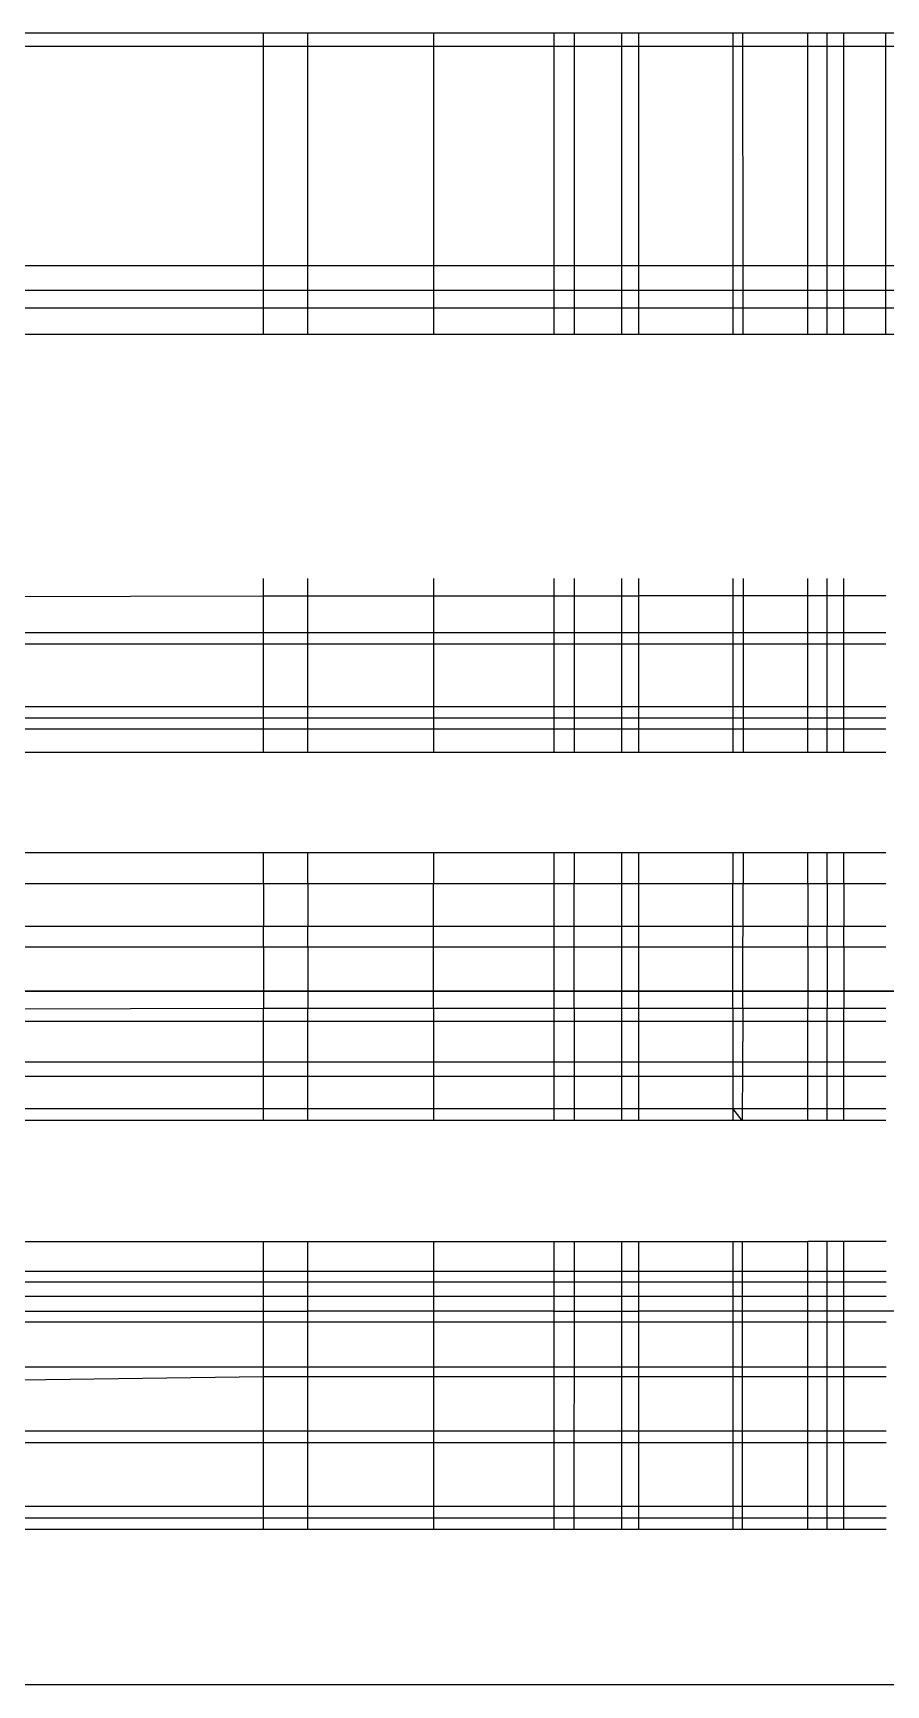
# Model space of a CAD drawing. Header units: inches. Extents: x 17 to 4615, y 5 to 3256.
# Drawn here: x 740.097 to 742.448, y 1396.612 to 1401.169 of the extents above; entities that cross this region are included whole.
import ezdxf

# ---------------------------------------------------------------- set-up
doc = ezdxf.new("R2010")
doc.units = ezdxf.units.IN
doc.header["$MEASUREMENT"] = 0

msp = doc.modelspace()

# ---------------------------------------------------------------- linework, layer by layer
for p, q in [((740.7324, 1401.1686), (734.8059, 1401.1686)), ((740.7324, 1401.1326), (740.7324, 1401.1686)), ((740.8542, 1401.1686), (740.7324, 1401.1686)), ((740.8542, 1401.1326), (740.8542, 1401.1686)), ((741.201, 1401.1686), (740.8542, 1401.1686)), ((741.201, 1401.1686), (741.201, 1401.1326)), ((741.5324, 1401.1686), (741.201, 1401.1686)), ((741.5324, 1401.1686), (741.5324, 1401.1326)), ((741.5888, 1401.1686), (741.5324, 1401.1686)), ((741.5888, 1401.1686), (741.5888, 1401.1326)), ((741.7201, 1401.1686), (741.5888, 1401.1686)), ((741.7201, 1401.1326), (741.7201, 1401.1686)), ((741.7667, 1401.1686), (741.7201, 1401.1686)), ((741.7667, 1401.1326), (741.7667, 1401.1686)), ((742.0262, 1401.1686), (741.7667, 1401.1686)), ((742.0262, 1401.1686), (742.0262, 1401.1326)), ((742.0527, 1401.1686), (742.0262, 1401.1686)), ((742.0527, 1401.1686), (742.0527, 1401.1326)), ((742.2324, 1401.1686), (742.0527, 1401.1686)), ((742.2324, 1401.1326), (742.2324, 1401.1686)), ((742.2864, 1401.1686), (742.2324, 1401.1686)), ((742.2864, 1401.1326), (742.2864, 1401.1686)), ((742.3324, 1401.1686), (742.2864, 1401.1686)), ((742.3324, 1401.1326), (742.3324, 1401.1686)), ((742.4479, 1401.1686), (742.3324, 1401.1686)), ((742.4479, 1401.1326), (742.4479, 1401.1686)), ((742.8017, 1401.1686), (742.4479, 1401.1686)), ((734.7832, 1401.1326), (740.7324, 1401.1326)), ((740.7324, 1400.5271), (740.7324, 1401.1326)), ((740.7324, 1401.1326), (740.8542, 1401.1326)), ((740.8542, 1400.5271), (740.8542, 1401.1326)), ((740.8542, 1401.1326), (741.201, 1401.1326)), ((741.201, 1401.1326), (741.201, 1400.5271)), ((741.201, 1401.1326), (741.5324, 1401.1326)), ((741.5324, 1401.1326), (741.5324, 1400.5271)), ((741.5324, 1401.1326), (741.5888, 1401.1326)), ((741.5888, 1401.1326), (741.5887, 1400.5271)), ((741.5888, 1401.1326), (741.7201, 1401.1326)), ((741.7201, 1400.5271), (741.7201, 1401.1326)), ((741.7201, 1401.1326), (741.7667, 1401.1326)), ((741.7667, 1400.5271), (741.7667, 1401.1326)), ((741.7667, 1401.1326), (742.0262, 1401.1326)), ((742.0262, 1401.1326), (742.0262, 1400.5271)), ((742.0262, 1401.1326), (742.0527, 1401.1326)), ((742.0527, 1401.1326), (742.0533, 1400.5271)), ((742.0527, 1401.1326), (742.2324, 1401.1326)), ((742.2324, 1400.5271), (742.2324, 1401.1326)), ((742.2324, 1401.1326), (742.2864, 1401.1326)), ((742.2864, 1400.5271), (742.2864, 1401.1326)), ((742.2864, 1401.1326), (742.3324, 1401.1326)), ((742.3324, 1400.5271), (742.3324, 1401.1326)), ((742.3324, 1401.1326), (742.4479, 1401.1326)), ((742.448, 1400.5271), (742.4479, 1401.1326)), ((742.4479, 1401.1326), (742.8017, 1401.1326)), ((734.8848, 1400.5271), (740.7324, 1400.5271)), ((740.7324, 1400.4587), (740.7324, 1400.5271)), ((740.7324, 1400.5271), (740.8542, 1400.5271)), ((740.8542, 1400.4587), (740.8542, 1400.5271)), ((740.8542, 1400.5271), (741.201, 1400.5271)), ((741.201, 1400.5271), (741.201, 1400.4587)), ((741.201, 1400.5271), (741.5324, 1400.5271)), ((741.5324, 1400.5271), (741.5324, 1400.4587)), ((741.5324, 1400.5271), (741.5887, 1400.5271)), ((741.5887, 1400.5271), (741.5887, 1400.4587)), ((741.5887, 1400.5271), (741.7201, 1400.5271)), ((741.7201, 1400.4587), (741.7201, 1400.5271)), ((741.7201, 1400.5271), (741.7667, 1400.5271)), ((741.7667, 1400.4587), (741.7667, 1400.5271)), ((741.7667, 1400.5271), (742.0262, 1400.5271)), ((742.0262, 1400.5271), (742.0262, 1400.4587)), ((742.0262, 1400.5271), (742.0533, 1400.5271)), ((742.0533, 1400.5271), (742.0534, 1400.4587)), ((742.0533, 1400.5271), (742.2324, 1400.5271)), ((742.2324, 1400.4587), (742.2324, 1400.5271)), ((742.2324, 1400.5271), (742.2864, 1400.5271)), ((742.2864, 1400.4587), (742.2864, 1400.5271)), ((742.2864, 1400.5271), (742.3324, 1400.5271)), ((742.3324, 1400.4587), (742.3324, 1400.5271)), ((742.3324, 1400.5271), (742.448, 1400.5271)), ((742.448, 1400.4587), (742.448, 1400.5271)), ((742.448, 1400.5271), (742.8016, 1400.5271)), ((740.7324, 1400.4587), (734.9529, 1400.4587)), ((740.7324, 1400.4101), (740.7324, 1400.4587)), ((740.8542, 1400.4587), (740.7324, 1400.4587)), ((740.8542, 1400.4101), (740.8542, 1400.4587)), ((741.201, 1400.4587), (740.8542, 1400.4587)), ((741.201, 1400.4587), (741.201, 1400.4101)), ((741.5324, 1400.4587), (741.201, 1400.4587)), ((741.5324, 1400.4587), (741.5324, 1400.4101)), ((741.5887, 1400.4587), (741.5324, 1400.4587)), ((741.5887, 1400.4587), (741.5887, 1400.4101)), ((741.7201, 1400.4587), (741.5887, 1400.4587)), ((741.7201, 1400.4101), (741.7201, 1400.4587)), ((741.7667, 1400.4587), (741.7201, 1400.4587)), ((741.7667, 1400.4101), (741.7667, 1400.4587)), ((742.0262, 1400.4587), (741.7667, 1400.4587)), ((742.0262, 1400.4587), (742.0262, 1400.4101)), ((742.0534, 1400.4587), (742.0262, 1400.4587)), ((742.0534, 1400.4587), (742.0534, 1400.4101)), ((742.2324, 1400.4587), (742.0534, 1400.4587)), ((742.2324, 1400.4101), (742.2324, 1400.4587)), ((742.2864, 1400.4587), (742.2324, 1400.4587)), ((742.2864, 1400.4101), (742.2864, 1400.4587)), ((742.3324, 1400.4587), (742.2864, 1400.4587)), ((742.3324, 1400.4101), (742.3324, 1400.4587)), ((742.448, 1400.4587), (742.3324, 1400.4587)), ((742.448, 1400.4101), (742.448, 1400.4587)), ((742.8016, 1400.4587), (742.448, 1400.4587)), ((740.7324, 1400.4101), (735.0014, 1400.4101)), ((740.7324, 1400.3385), (740.7324, 1400.4101)), ((740.8542, 1400.4101), (740.7324, 1400.4101)), ((740.8542, 1400.3385), (740.8542, 1400.4101)), ((741.201, 1400.4101), (740.8542, 1400.4101)), ((741.201, 1400.4101), (741.201, 1400.3385)), ((741.5324, 1400.4101), (741.201, 1400.4101)), ((741.5324, 1400.4101), (741.5324, 1400.3385)), ((741.5887, 1400.4101), (741.5324, 1400.4101)), ((741.5887, 1400.4101), (741.5887, 1400.3385)), ((741.7201, 1400.4101), (741.5887, 1400.4101)), ((741.7201, 1400.3385), (741.7201, 1400.4101)), ((741.7667, 1400.4101), (741.7201, 1400.4101)), ((741.7667, 1400.3385), (741.7667, 1400.4101)), ((742.0262, 1400.4101), (741.7667, 1400.4101)), ((742.0262, 1400.4101), (742.0262, 1400.3385)), ((742.0534, 1400.4101), (742.0262, 1400.4101)), ((742.0534, 1400.4101), (742.0535, 1400.3385)), ((742.2324, 1400.4101), (742.0534, 1400.4101)), ((742.2324, 1400.3385), (742.2324, 1400.4101)), ((742.2864, 1400.4101), (742.2324, 1400.4101)), ((742.2864, 1400.3385), (742.2864, 1400.4101)), ((742.3324, 1400.4101), (742.2864, 1400.4101)), ((742.3324, 1400.3385), (742.3324, 1400.4101)), ((742.448, 1400.4101), (742.3324, 1400.4101)), ((742.448, 1400.3385), (742.448, 1400.4101)), ((742.8016, 1400.4101), (742.448, 1400.4101)), ((735.0727, 1400.3385), (740.7324, 1400.3385)), ((740.7324, 1400.3385), (740.8542, 1400.3385)), ((740.8542, 1400.3385), (741.201, 1400.3385)), ((741.201, 1400.3385), (741.5324, 1400.3385)), ((741.5324, 1400.3385), (741.5887, 1400.3385)), ((741.5887, 1400.3385), (741.7201, 1400.3385)), ((741.7201, 1400.3385), (741.7667, 1400.3385)), ((741.7667, 1400.3385), (742.0262, 1400.3385)), ((742.0262, 1400.3385), (742.0535, 1400.3385)), ((742.0535, 1400.3385), (742.2324, 1400.3385)), ((742.2324, 1400.3385), (742.2864, 1400.3385)), ((742.2864, 1400.3385), (742.3324, 1400.3385)), ((742.3324, 1400.3385), (742.448, 1400.3385)), ((742.448, 1400.3385), (742.8016, 1400.3385)), ((740.7324, 1399.6167), (740.7324, 1399.6646)), ((740.8542, 1399.6167), (740.8542, 1399.6646)), ((741.201, 1399.6646), (741.201, 1399.6167)), ((741.5324, 1399.6646), (741.5324, 1399.6167)), ((741.5886, 1399.6646), (741.5885, 1399.6167)), ((741.7201, 1399.6167), (741.7201, 1399.6646)), ((741.7667, 1399.6167), (741.7667, 1399.6646)), ((742.0262, 1399.6646), (742.0262, 1399.6167)), ((742.0542, 1399.6646), (742.0542, 1399.6167)), ((742.2324, 1399.6167), (742.2324, 1399.6646)), ((742.2863, 1399.6167), (742.2863, 1399.6646)), ((742.3324, 1399.6167), (742.3324, 1399.6646)), ((738.0583, 1399.6094), (740.7324, 1399.6167)), ((740.7324, 1399.5139), (740.7324, 1399.6167)), ((740.7324, 1399.6167), (740.8542, 1399.6167)), ((740.8542, 1399.5139), (740.8542, 1399.6167)), ((740.8542, 1399.6167), (741.201, 1399.6167)), ((741.201, 1399.6167), (741.201, 1399.5139)), ((741.201, 1399.6167), (741.5324, 1399.6167)), ((741.5324, 1399.6167), (741.5324, 1399.5139)), ((741.5324, 1399.6167), (741.5885, 1399.6167)), ((741.5885, 1399.6167), (741.5885, 1399.5139)), ((741.5885, 1399.6167), (741.7201, 1399.6167)), ((741.7201, 1399.5139), (741.7201, 1399.6167)), ((741.7201, 1399.6167), (741.7667, 1399.6167)), ((741.7667, 1399.5139), (741.7667, 1399.6167)), ((742.0262, 1399.6167), (741.7667, 1399.6167)), ((742.0262, 1399.6167), (742.0262, 1399.5139)), ((742.0542, 1399.6167), (742.0262, 1399.6167)), ((742.0542, 1399.6167), (742.0543, 1399.5139)), ((742.2324, 1399.6167), (742.0542, 1399.6167)), ((742.2324, 1399.5139), (742.2324, 1399.6167)), ((742.2863, 1399.6167), (742.2324, 1399.6167)), ((742.2863, 1399.5139), (742.2863, 1399.6167)), ((742.3324, 1399.6167), (742.2863, 1399.6167)), ((742.3324, 1399.5139), (742.3324, 1399.6167)), ((742.448, 1399.6167), (742.3324, 1399.6167)), ((740.7324, 1399.5139), (738.2294, 1399.5139)), ((740.7324, 1399.4833), (740.7324, 1399.5139)), ((740.8542, 1399.5139), (740.7324, 1399.5139)), ((740.8542, 1399.4833), (740.8542, 1399.5139)), ((741.201, 1399.5139), (740.8542, 1399.5139)), ((741.201, 1399.5139), (741.201, 1399.4833)), ((741.5324, 1399.5139), (741.201, 1399.5139)), ((741.5324, 1399.5139), (741.5324, 1399.4833)), ((741.5885, 1399.5139), (741.5324, 1399.5139)), ((741.5885, 1399.5139), (741.5885, 1399.4833)), ((741.7201, 1399.5139), (741.5885, 1399.5139)), ((741.7201, 1399.4833), (741.7201, 1399.5139)), ((741.7667, 1399.5139), (741.7201, 1399.5139)), ((741.7667, 1399.4833), (741.7667, 1399.5139)), ((742.0262, 1399.5139), (741.7667, 1399.5139)), ((742.0262, 1399.5139), (742.0262, 1399.4833)), ((742.0543, 1399.5139), (742.0262, 1399.5139)), ((742.0543, 1399.5139), (742.0543, 1399.4833)), ((742.2324, 1399.5139), (742.0543, 1399.5139)), ((742.2324, 1399.4833), (742.2324, 1399.5139)), ((742.2863, 1399.5139), (742.2324, 1399.5139)), ((742.2863, 1399.4833), (742.2863, 1399.5139)), ((742.3324, 1399.5139), (742.2863, 1399.5139)), ((742.3324, 1399.4833), (742.3324, 1399.5139)), ((742.4481, 1399.5139), (742.3324, 1399.5139)), ((740.7324, 1399.4833), (738.2843, 1399.4833)), ((740.8542, 1399.4833), (740.7324, 1399.4833)), ((740.7324, 1399.3114), (740.7324, 1399.4833)), ((741.201, 1399.4833), (740.8542, 1399.4833)), ((740.8542, 1399.3114), (740.8542, 1399.4833)), ((741.201, 1399.4833), (741.201, 1399.3114)), ((741.5324, 1399.4833), (741.201, 1399.4833)), ((741.5324, 1399.4833), (741.5324, 1399.3114)), ((741.5885, 1399.4833), (741.5324, 1399.4833)), ((741.5885, 1399.4833), (741.5885, 1399.3114)), ((741.7201, 1399.4833), (741.5885, 1399.4833)), ((741.7201, 1399.3114), (741.7201, 1399.4833)), ((741.7667, 1399.4833), (741.7201, 1399.4833)), ((741.7667, 1399.3114), (741.7667, 1399.4833)), ((742.0262, 1399.4833), (741.7667, 1399.4833)), ((742.0262, 1399.4833), (742.0262, 1399.3114)), ((742.0543, 1399.4833), (742.0262, 1399.4833)), ((742.0543, 1399.4833), (742.0545, 1399.3114)), ((742.2324, 1399.4833), (742.0543, 1399.4833)), ((742.2324, 1399.3114), (742.2324, 1399.4833)), ((742.2863, 1399.4833), (742.2324, 1399.4833)), ((742.2863, 1399.3114), (742.2863, 1399.4833)), ((742.3324, 1399.4833), (742.2863, 1399.4833)), ((742.3324, 1399.3114), (742.3324, 1399.4833)), ((742.4481, 1399.4833), (742.3324, 1399.4833)), ((738.4746, 1399.3114), (740.7324, 1399.3114)), ((740.7324, 1399.3114), (740.8542, 1399.3114)), ((740.7324, 1399.2793), (740.7324, 1399.3114)), ((740.8542, 1399.3114), (741.201, 1399.3114)), ((740.8542, 1399.2793), (740.8542, 1399.3114)), ((741.201, 1399.3114), (741.201, 1399.2793)), ((741.201, 1399.3114), (741.5324, 1399.3114)), ((741.5324, 1399.3114), (741.5324, 1399.2793)), ((741.5324, 1399.3114), (741.5885, 1399.3114)), ((741.5885, 1399.3114), (741.5885, 1399.2793)), ((741.5885, 1399.3114), (741.7201, 1399.3114)), ((741.7201, 1399.2793), (741.7201, 1399.3114)), ((741.7201, 1399.3114), (741.7667, 1399.3114)), ((741.7667, 1399.2793), (741.7667, 1399.3114)), ((741.7667, 1399.3114), (742.0262, 1399.3114)), ((742.0262, 1399.3114), (742.0262, 1399.2793)), ((742.0262, 1399.3114), (742.0545, 1399.3114)), ((742.0545, 1399.3114), (742.0545, 1399.2793)), ((742.0545, 1399.3114), (742.2324, 1399.3114)), ((742.2324, 1399.2793), (742.2324, 1399.3114)), ((742.2324, 1399.3114), (742.2863, 1399.3114)), ((742.2863, 1399.2793), (742.2863, 1399.3114)), ((742.2863, 1399.3114), (742.3324, 1399.3114)), ((742.3324, 1399.2793), (742.3324, 1399.3114)), ((742.3324, 1399.3114), (742.4481, 1399.3114)), ((740.7324, 1399.2793), (738.5101, 1399.2793)), ((740.7324, 1399.2487), (738.5353, 1399.2487)), ((740.8542, 1399.2793), (740.7324, 1399.2793)), ((740.7324, 1399.2487), (740.7324, 1399.2793)), ((740.7324, 1399.1839), (740.7324, 1399.2487)), ((740.8542, 1399.2487), (740.7324, 1399.2487)), ((741.201, 1399.2793), (740.8542, 1399.2793)), ((740.8542, 1399.2487), (740.8542, 1399.2793)), ((740.8542, 1399.1839), (740.8542, 1399.2487)), ((741.201, 1399.2487), (740.8542, 1399.2487)), ((741.201, 1399.2793), (741.201, 1399.2487)), ((741.5324, 1399.2793), (741.201, 1399.2793)), ((741.201, 1399.2487), (741.201, 1399.1839)), ((741.5324, 1399.2487), (741.201, 1399.2487)), ((741.5324, 1399.2793), (741.5324, 1399.2487)), ((741.5885, 1399.2793), (741.5324, 1399.2793)), ((741.5324, 1399.2487), (741.5324, 1399.1839)), ((741.5885, 1399.2487), (741.5324, 1399.2487)), ((741.5885, 1399.2793), (741.5885, 1399.2487)), ((741.7201, 1399.2793), (741.5885, 1399.2793)), ((741.5885, 1399.2487), (741.5885, 1399.1839)), ((741.7201, 1399.2487), (741.5885, 1399.2487)), ((741.7201, 1399.2487), (741.7201, 1399.2793)), ((741.7667, 1399.2793), (741.7201, 1399.2793)), ((741.7201, 1399.1839), (741.7201, 1399.2487)), ((741.7667, 1399.2487), (741.7201, 1399.2487)), ((741.7667, 1399.2487), (741.7667, 1399.2793)), ((742.0262, 1399.2793), (741.7667, 1399.2793)), ((741.7667, 1399.1839), (741.7667, 1399.2487)), ((742.0262, 1399.2487), (741.7667, 1399.2487)), ((742.0262, 1399.2793), (742.0262, 1399.2487)), ((742.0545, 1399.2793), (742.0262, 1399.2793)), ((742.0262, 1399.2487), (742.0262, 1399.1839)), ((742.0546, 1399.2487), (742.0262, 1399.2487)), ((742.0545, 1399.2793), (742.0546, 1399.2487)), ((742.2324, 1399.2793), (742.0545, 1399.2793)), ((742.0546, 1399.2487), (742.0546, 1399.1839)), ((742.2324, 1399.2487), (742.0546, 1399.2487)), ((742.2324, 1399.2487), (742.2324, 1399.2793)), ((742.2863, 1399.2793), (742.2324, 1399.2793)), ((742.2324, 1399.1839), (742.2324, 1399.2487)), ((742.2863, 1399.2487), (742.2324, 1399.2487)), ((742.2863, 1399.2487), (742.2863, 1399.2793)), ((742.3324, 1399.2793), (742.2863, 1399.2793)), ((742.2863, 1399.1839), (742.2863, 1399.2487)), ((742.3324, 1399.2487), (742.2863, 1399.2487)), ((742.3324, 1399.2487), (742.3324, 1399.2793)), ((742.4481, 1399.2793), (742.3324, 1399.2793)), ((742.3324, 1399.1839), (742.3324, 1399.2487)), ((742.4481, 1399.2487), (742.3324, 1399.2487)), ((740.7324, 1399.1839), (738.5886, 1399.1839)), ((740.8542, 1399.1839), (740.7324, 1399.1839)), ((741.201, 1399.1839), (740.8542, 1399.1839)), ((741.5324, 1399.1839), (741.201, 1399.1839)), ((741.5885, 1399.1839), (741.5324, 1399.1839)), ((741.7201, 1399.1839), (741.5885, 1399.1839)), ((741.7667, 1399.1839), (741.7201, 1399.1839)), ((742.0262, 1399.1839), (741.7667, 1399.1839)), ((742.0546, 1399.1839), (742.0262, 1399.1839)), ((742.2324, 1399.1839), (742.0546, 1399.1839)), ((742.2863, 1399.1839), (742.2324, 1399.1839)), ((742.3324, 1399.1839), (742.2863, 1399.1839)), ((742.4481, 1399.1839), (742.3324, 1399.1839)), ((740.7324, 1398.9075), (738.802, 1398.9075)), ((740.8542, 1398.9075), (740.7324, 1398.9075)), ((740.7324, 1398.8225), (740.7324, 1398.9075)), ((741.201, 1398.9075), (740.8542, 1398.9075)), ((740.8542, 1398.8225), (740.8542, 1398.9075)), ((741.5324, 1398.9075), (741.201, 1398.9075)), ((741.201, 1398.9075), (741.201, 1398.8225)), ((741.5884, 1398.9075), (741.5324, 1398.9075)), ((741.5324, 1398.9075), (741.5324, 1398.8225)), ((741.7201, 1398.9075), (741.5884, 1398.9075)), ((741.5884, 1398.9075), (741.5884, 1398.8225)), ((741.7667, 1398.9075), (741.7201, 1398.9075)), ((741.7201, 1398.8225), (741.7201, 1398.9075)), ((742.0262, 1398.9075), (741.7667, 1398.9075)), ((741.7667, 1398.8225), (741.7667, 1398.9075)), ((742.0549, 1398.9075), (742.0262, 1398.9075)), ((742.0262, 1398.9075), (742.0262, 1398.8225)), ((742.0549, 1398.9075), (742.0546, 1398.8225)), ((742.2324, 1398.9075), (742.0549, 1398.9075)), ((742.2863, 1398.9075), (742.2324, 1398.9075)), ((742.2324, 1398.8225), (742.2324, 1398.9075)), ((742.3324, 1398.9075), (742.2863, 1398.9075)), ((742.2863, 1398.8225), (742.2863, 1398.9075)), ((742.4481, 1398.9075), (742.3324, 1398.9075)), ((742.3324, 1398.8225), (742.3324, 1398.9075)), ((738.8595, 1398.8225), (740.7324, 1398.8225)), ((740.7324, 1398.8225), (740.8542, 1398.8225)), ((740.7324, 1398.8225), (740.7324, 1398.7056)), ((740.8542, 1398.8225), (741.201, 1398.8225)), ((740.8542, 1398.8225), (740.8542, 1398.7056)), ((741.201, 1398.8225), (741.5324, 1398.8225)), ((741.201, 1398.7056), (741.201, 1398.8225)), ((741.5324, 1398.8225), (741.5884, 1398.8225)), ((741.5324, 1398.8225), (741.5324, 1398.7056)), ((741.5884, 1398.8225), (741.7201, 1398.8225)), ((741.5884, 1398.7056), (741.5884, 1398.8225)), ((741.7201, 1398.8225), (741.7667, 1398.8225)), ((741.7201, 1398.7056), (741.7201, 1398.8225)), ((741.7667, 1398.8225), (742.0262, 1398.8225)), ((741.7667, 1398.7056), (741.7667, 1398.8225)), ((742.0262, 1398.8225), (742.0546, 1398.8225)), ((742.0262, 1398.7056), (742.0262, 1398.8225)), ((742.0541, 1398.7056), (742.0546, 1398.8225)), ((742.0546, 1398.8225), (742.2324, 1398.8225)), ((742.2324, 1398.8225), (742.2863, 1398.8225)), ((742.2324, 1398.8225), (742.2324, 1398.7056)), ((742.2863, 1398.8225), (742.3324, 1398.8225)), ((742.2863, 1398.8225), (742.2863, 1398.7056)), ((742.3324, 1398.8225), (742.4481, 1398.8225)), ((742.3324, 1398.8225), (742.3324, 1398.7056)), ((738.9386, 1398.7056), (740.7324, 1398.7056)), ((740.7324, 1398.6476), (740.7324, 1398.7056)), ((740.7324, 1398.7056), (740.8542, 1398.7056)), ((740.8542, 1398.6476), (740.8542, 1398.7056)), ((740.8542, 1398.7056), (741.201, 1398.7056)), ((741.201, 1398.7056), (741.5324, 1398.7056)), ((741.201, 1398.6476), (741.201, 1398.7056)), ((741.5324, 1398.7056), (741.5324, 1398.6476)), ((741.5324, 1398.7056), (741.5884, 1398.7056)), ((741.5884, 1398.7056), (741.7201, 1398.7056)), ((741.5884, 1398.6476), (741.5884, 1398.7056)), ((741.7201, 1398.7056), (741.7667, 1398.7056)), ((741.7201, 1398.6476), (741.7201, 1398.7056)), ((741.7667, 1398.7056), (742.0262, 1398.7056)), ((741.7667, 1398.6476), (741.7667, 1398.7056)), ((742.0262, 1398.7056), (742.0541, 1398.7056)), ((742.0262, 1398.6476), (742.0262, 1398.7056)), ((742.0539, 1398.6476), (742.0541, 1398.7056)), ((742.0541, 1398.7056), (742.2324, 1398.7056)), ((742.2324, 1398.6476), (742.2324, 1398.7056)), ((742.2324, 1398.7056), (742.2863, 1398.7056)), ((742.2863, 1398.6476), (742.2863, 1398.7056)), ((742.2863, 1398.7056), (742.3324, 1398.7056)), ((742.3324, 1398.6476), (742.3324, 1398.7056)), ((742.3324, 1398.7056), (742.4481, 1398.7056)), ((740.7324, 1398.6476), (738.9759, 1398.6476)), ((740.8542, 1398.6476), (740.7324, 1398.6476)), ((740.7324, 1398.6476), (740.7324, 1398.4789)), ((741.201, 1398.6476), (740.8542, 1398.6476)), ((740.8542, 1398.6476), (740.8542, 1398.4789)), ((741.5324, 1398.6476), (741.201, 1398.6476)), ((741.201, 1398.4789), (741.201, 1398.6476)), ((741.5884, 1398.6476), (741.5324, 1398.6476)), ((741.5324, 1398.6476), (741.5324, 1398.4789)), ((741.7201, 1398.6476), (741.5884, 1398.6476)), ((741.5884, 1398.4789), (741.5884, 1398.6476)), ((741.7667, 1398.6476), (741.7201, 1398.6476)), ((741.7201, 1398.4789), (741.7201, 1398.6476)), ((742.0262, 1398.6476), (741.7667, 1398.6476)), ((741.7667, 1398.4789), (741.7667, 1398.6476)), ((742.0539, 1398.6476), (742.0262, 1398.6476)), ((742.0262, 1398.4789), (742.0262, 1398.6476)), ((742.0532, 1398.4789), (742.0539, 1398.6476)), ((742.2324, 1398.6476), (742.0539, 1398.6476)), ((742.2863, 1398.6476), (742.2324, 1398.6476)), ((742.2324, 1398.6476), (742.2324, 1398.4789)), ((742.3324, 1398.6476), (742.2863, 1398.6476)), ((742.2863, 1398.6476), (742.2863, 1398.4789)), ((742.4481, 1398.6476), (742.3324, 1398.6476)), ((742.3324, 1398.6476), (742.3324, 1398.4789)), ((738.4541, 1398.5258), (1635.7324, 1398.5892)), ((1635.7324, 1398.5602), (738.4541, 1398.5258)), ((739.0779, 1398.4756), (740.7324, 1398.4789)), ((740.7324, 1398.4436), (740.7324, 1398.4789)), ((740.7324, 1398.4789), (740.8542, 1398.4789)), ((740.8542, 1398.4436), (740.8542, 1398.4789)), ((740.8542, 1398.4789), (741.201, 1398.4789)), ((741.201, 1398.4789), (741.201, 1398.4436)), ((741.201, 1398.4789), (741.5324, 1398.4789)), ((741.5324, 1398.4789), (741.5324, 1398.4436)), ((741.5324, 1398.4789), (741.5884, 1398.4789)), ((741.5884, 1398.4789), (741.5883, 1398.4436)), ((741.5884, 1398.4789), (741.7201, 1398.4789)), ((741.7201, 1398.4436), (741.7201, 1398.4789)), ((741.7201, 1398.4789), (741.7667, 1398.4789)), ((741.7667, 1398.4436), (741.7667, 1398.4789)), ((741.7667, 1398.4789), (742.0262, 1398.4789)), ((742.0262, 1398.4789), (742.0262, 1398.4436)), ((742.0262, 1398.4789), (742.0532, 1398.4789)), ((742.0532, 1398.4789), (742.0531, 1398.4436)), ((742.0532, 1398.4789), (742.2324, 1398.4789)), ((742.2324, 1398.4436), (742.2324, 1398.4789)), ((742.2324, 1398.4789), (742.2863, 1398.4789)), ((742.2863, 1398.4436), (742.2863, 1398.4789)), ((742.2863, 1398.4789), (742.3324, 1398.4789)), ((742.3324, 1398.4436), (742.3324, 1398.4789)), ((742.3324, 1398.4789), (742.4481, 1398.4789)), ((739.0969, 1398.4436), (740.7324, 1398.4436)), ((740.7324, 1398.3299), (740.7324, 1398.4436)), ((740.7324, 1398.4436), (740.8542, 1398.4436)), ((740.8542, 1398.3299), (740.8542, 1398.4436)), ((740.8542, 1398.4436), (741.201, 1398.4436)), ((741.201, 1398.4436), (741.201, 1398.3299)), ((741.201, 1398.4436), (741.5324, 1398.4436)), ((741.5324, 1398.4436), (741.5324, 1398.3299)), ((741.5324, 1398.4436), (741.5883, 1398.4436)), ((741.5883, 1398.4436), (741.5883, 1398.3299)), ((741.5883, 1398.4436), (741.7201, 1398.4436)), ((741.7201, 1398.3299), (741.7201, 1398.4436)), ((741.7201, 1398.4436), (741.7667, 1398.4436)), ((741.7667, 1398.3299), (741.7667, 1398.4436)), ((741.7667, 1398.4436), (742.0262, 1398.4436)), ((742.0262, 1398.4436), (742.0262, 1398.3299)), ((742.0262, 1398.4436), (742.0531, 1398.4436)), ((742.0531, 1398.4436), (742.0526, 1398.3299)), ((742.0531, 1398.4436), (742.2324, 1398.4436)), ((742.2324, 1398.3299), (742.2324, 1398.4436)), ((742.2324, 1398.4436), (742.2863, 1398.4436)), ((742.2863, 1398.3299), (742.2863, 1398.4436)), ((742.2863, 1398.4436), (742.3324, 1398.4436)), ((742.3324, 1398.3299), (742.3324, 1398.4436)), ((742.3324, 1398.4436), (742.4481, 1398.4436)), ((740.7324, 1398.3299), (739.1643, 1398.3299)), ((740.8542, 1398.3299), (740.7324, 1398.3299)), ((740.7324, 1398.2905), (740.7324, 1398.3299)), ((740.8542, 1398.2905), (740.8542, 1398.3299)), ((741.201, 1398.3299), (740.8542, 1398.3299)), ((741.201, 1398.3299), (741.201, 1398.2905)), ((741.5324, 1398.3299), (741.201, 1398.3299)), ((741.5324, 1398.3299), (741.5324, 1398.2905)), ((741.5883, 1398.3299), (741.5324, 1398.3299)), ((741.5883, 1398.3299), (741.5883, 1398.2905)), ((741.7201, 1398.3299), (741.5883, 1398.3299)), ((741.7201, 1398.2905), (741.7201, 1398.3299)), ((741.7667, 1398.3299), (741.7201, 1398.3299)), ((741.7667, 1398.2905), (741.7667, 1398.3299)), ((742.0262, 1398.3299), (741.7667, 1398.3299)), ((742.0262, 1398.3299), (742.0262, 1398.2905)), ((742.0526, 1398.3299), (742.0262, 1398.3299)), ((742.0526, 1398.3299), (742.0525, 1398.2905)), ((742.2324, 1398.3299), (742.0526, 1398.3299)), ((742.2324, 1398.2905), (742.2324, 1398.3299)), ((742.2863, 1398.3299), (742.2324, 1398.3299)), ((742.2863, 1398.2905), (742.2863, 1398.3299)), ((742.3324, 1398.3299), (742.2863, 1398.3299)), ((742.3324, 1398.2905), (742.3324, 1398.3299)), ((742.4481, 1398.3299), (742.3324, 1398.3299)), ((740.7324, 1398.2905), (739.1877, 1398.2905)), ((740.8542, 1398.2905), (740.7324, 1398.2905)), ((740.7324, 1398.2028), (740.7324, 1398.2905)), ((740.8542, 1398.2028), (740.8542, 1398.2905)), ((741.201, 1398.2905), (740.8542, 1398.2905)), ((741.201, 1398.2905), (741.201, 1398.2028)), ((741.5324, 1398.2905), (741.201, 1398.2905)), ((741.5324, 1398.2905), (741.5324, 1398.2028)), ((741.5883, 1398.2905), (741.5324, 1398.2905)), ((741.5883, 1398.2905), (741.5883, 1398.2028)), ((741.7201, 1398.2905), (741.5883, 1398.2905)), ((741.7201, 1398.2028), (741.7201, 1398.2905)), ((741.7667, 1398.2905), (741.7201, 1398.2905)), ((741.7667, 1398.2028), (741.7667, 1398.2905)), ((742.0262, 1398.2905), (741.7667, 1398.2905)), ((742.0262, 1398.2905), (742.0262, 1398.2028)), ((742.0525, 1398.2905), (742.0262, 1398.2905)), ((742.0525, 1398.2905), (742.0521, 1398.2028)), ((742.2324, 1398.2905), (742.0525, 1398.2905)), ((742.2324, 1398.2028), (742.2324, 1398.2905)), ((742.2863, 1398.2905), (742.2324, 1398.2905)), ((742.2863, 1398.2028), (742.2863, 1398.2905)), ((742.3324, 1398.2905), (742.2863, 1398.2905)), ((742.3324, 1398.2028), (742.3324, 1398.2905)), ((742.4481, 1398.2905), (742.3324, 1398.2905)), ((739.2204, 1398.2028), (740.7324, 1398.2028)), ((740.7324, 1398.2028), (740.8542, 1398.2028)), ((740.7324, 1398.1694), (740.7324, 1398.2028)), ((740.8542, 1398.1694), (740.8542, 1398.2028)), ((740.8542, 1398.2028), (741.201, 1398.2028)), ((741.201, 1398.2028), (741.201, 1398.1694)), ((741.201, 1398.2028), (741.5324, 1398.2028)), ((741.5324, 1398.2028), (741.5324, 1398.1694)), ((741.5324, 1398.2028), (741.5883, 1398.2028)), ((741.5883, 1398.2028), (741.5883, 1398.1694)), ((741.5883, 1398.2028), (741.7201, 1398.2028)), ((741.7201, 1398.1694), (741.7201, 1398.2028)), ((741.7201, 1398.2028), (741.7667, 1398.2028)), ((741.7667, 1398.1694), (741.7667, 1398.2028)), ((741.7667, 1398.2028), (742.0262, 1398.2028)), ((742.0262, 1398.2028), (742.0262, 1398.1694)), ((742.052, 1398.1694), (742.0262, 1398.2028)), ((742.0262, 1398.2028), (742.0521, 1398.2028)), ((742.0521, 1398.2028), (742.052, 1398.1694)), ((742.0521, 1398.2028), (742.2324, 1398.2028)), ((742.2324, 1398.1694), (742.2324, 1398.2028)), ((742.2324, 1398.2028), (742.2863, 1398.2028)), ((742.2863, 1398.1694), (742.2863, 1398.2028)), ((742.2863, 1398.2028), (742.3324, 1398.2028)), ((742.3324, 1398.1694), (742.3324, 1398.2028)), ((742.3324, 1398.2028), (742.4481, 1398.2028)), ((740.7324, 1398.1694), (739.2329, 1398.1694)), ((740.8542, 1398.1694), (740.7324, 1398.1694)), ((741.201, 1398.1694), (740.8542, 1398.1694)), ((741.5324, 1398.1694), (741.201, 1398.1694)), ((741.5883, 1398.1694), (741.5324, 1398.1694)), ((741.7201, 1398.1694), (741.5883, 1398.1694)), ((741.7667, 1398.1694), (741.7201, 1398.1694)), ((742.0262, 1398.1694), (741.7667, 1398.1694)), ((742.052, 1398.1694), (742.0262, 1398.1694)), ((742.2324, 1398.1694), (742.052, 1398.1694)), ((742.2863, 1398.1694), (742.2324, 1398.1694)), ((742.3324, 1398.1694), (742.2863, 1398.1694)), ((742.4481, 1398.1694), (742.3324, 1398.1694)), ((739.4136, 1397.8355), (740.7324, 1397.8355)), ((740.7324, 1397.7536), (740.7324, 1397.8355)), ((740.7324, 1397.8355), (740.8542, 1397.8355)), ((740.8542, 1397.7536), (740.8542, 1397.8355)), ((740.8542, 1397.8355), (741.201, 1397.8355)), ((741.201, 1397.8355), (741.5324, 1397.8355)), ((741.201, 1397.8355), (741.201, 1397.7536)), ((741.5324, 1397.8355), (741.5324, 1397.7536)), ((741.5324, 1397.8355), (741.5882, 1397.8355)), ((741.5882, 1397.8355), (741.5882, 1397.7536)), ((741.5882, 1397.8355), (741.7201, 1397.8355)), ((741.7201, 1397.7536), (741.7201, 1397.8355)), ((741.7201, 1397.8355), (741.7667, 1397.8355)), ((741.7667, 1397.8355), (742.0262, 1397.8355)), ((741.7667, 1397.7536), (741.7667, 1397.8355)), ((742.0262, 1397.8355), (742.0523, 1397.8355)), ((742.0262, 1397.8355), (742.0262, 1397.7536)), ((742.0523, 1397.8355), (742.2324, 1397.8355)), ((742.0523, 1397.7536), (742.0523, 1397.8355)), ((742.2324, 1397.7536), (742.2324, 1397.8355)), ((742.2863, 1397.8355), (742.2324, 1397.8355)), ((742.2863, 1397.7536), (742.2863, 1397.8355)), ((742.3324, 1397.8355), (742.2863, 1397.8355)), ((742.3324, 1397.7536), (742.3324, 1397.8355)), ((742.4482, 1397.8355), (742.3324, 1397.8355)), ((739.4614, 1397.7536), (740.7324, 1397.7536)), ((740.7324, 1397.7244), (740.7324, 1397.7536)), ((740.7324, 1397.7536), (740.8542, 1397.7536)), ((740.8542, 1397.7244), (740.8542, 1397.7536)), ((740.8542, 1397.7536), (741.201, 1397.7536)), ((741.201, 1397.7536), (741.201, 1397.7244)), ((741.201, 1397.7536), (741.5324, 1397.7536)), ((741.5324, 1397.7536), (741.5324, 1397.7244)), ((741.5324, 1397.7536), (741.5882, 1397.7536)), ((741.5882, 1397.7536), (741.5882, 1397.7244)), ((741.5882, 1397.7536), (741.7201, 1397.7536)), ((741.7201, 1397.7244), (741.7201, 1397.7536)), ((741.7201, 1397.7536), (741.7667, 1397.7536)), ((741.7667, 1397.7244), (741.7667, 1397.7536)), ((741.7667, 1397.7536), (742.0262, 1397.7536)), ((742.0262, 1397.7536), (742.0262, 1397.7244)), ((742.0262, 1397.7536), (742.0523, 1397.7536)), ((742.0524, 1397.7244), (742.0523, 1397.7536)), ((742.0523, 1397.7536), (742.2324, 1397.7536)), ((742.2324, 1397.7244), (742.2324, 1397.7536)), ((742.2324, 1397.7536), (742.2863, 1397.7536)), ((742.2863, 1397.7244), (742.2863, 1397.7536)), ((742.2863, 1397.7536), (742.3324, 1397.7536)), ((742.3324, 1397.7244), (742.3324, 1397.7536)), ((742.3324, 1397.7536), (742.4482, 1397.7536)), ((739.4784, 1397.7245), (740.7324, 1397.7244)), ((740.7324, 1397.6843), (740.7324, 1397.7244)), ((740.7324, 1397.7244), (740.8542, 1397.7244)), ((740.8542, 1397.6843), (740.8542, 1397.7244)), ((740.8542, 1397.7244), (741.201, 1397.7244)), ((741.201, 1397.7244), (741.5324, 1397.7244)), ((741.201, 1397.7244), (741.201, 1397.6843)), ((741.5324, 1397.7244), (741.5324, 1397.6843)), ((741.5324, 1397.7244), (741.5882, 1397.7244)), ((741.5882, 1397.7244), (741.5882, 1397.6843)), ((741.5882, 1397.7244), (741.7201, 1397.7244)), ((741.7201, 1397.6843), (741.7201, 1397.7244)), ((741.7201, 1397.7244), (741.7667, 1397.7244)), ((741.7667, 1397.6843), (741.7667, 1397.7244)), ((741.7667, 1397.7244), (742.0262, 1397.7244)), ((742.0262, 1397.7244), (742.0262, 1397.6843)), ((742.0262, 1397.7244), (742.0524, 1397.7244)), ((742.0524, 1397.6843), (742.0524, 1397.7244)), ((742.0524, 1397.7244), (742.2324, 1397.7244)), ((742.2324, 1397.6843), (742.2324, 1397.7244)), ((742.2324, 1397.7244), (742.2863, 1397.7244)), ((742.2863, 1397.6843), (742.2863, 1397.7244)), ((742.2863, 1397.7244), (742.3324, 1397.7244)), ((742.3324, 1397.6843), (742.3324, 1397.7244)), ((742.3324, 1397.7244), (742.4482, 1397.7244)), ((740.7324, 1397.6843), (739.5018, 1397.6843)), ((739.5258, 1397.6431), (740.8542, 1397.6431)), ((740.8542, 1397.6843), (740.7324, 1397.6843)), ((740.7324, 1397.6132), (740.7324, 1397.6843)), ((741.201, 1397.6843), (740.8542, 1397.6843)), ((740.8542, 1397.6431), (740.8542, 1397.6843)), ((740.8542, 1397.6132), (740.8542, 1397.6431)), ((741.201, 1397.6431), (740.8542, 1397.6431)), ((741.5324, 1397.6843), (741.201, 1397.6843)), ((741.201, 1397.6843), (741.201, 1397.6431)), ((741.201, 1397.6431), (741.201, 1397.6132)), ((741.5324, 1397.6431), (741.201, 1397.6431)), ((741.5882, 1397.6843), (741.5324, 1397.6843)), ((741.5324, 1397.6843), (741.5324, 1397.6431)), ((741.5324, 1397.6431), (741.5324, 1397.6132)), ((741.5324, 1397.6431), (741.7667, 1397.6431)), ((741.7201, 1397.6843), (741.5882, 1397.6843)), ((741.5882, 1397.6843), (741.5882, 1397.6132)), ((741.7201, 1397.6132), (741.7201, 1397.6843)), ((741.7667, 1397.6843), (741.7201, 1397.6843)), ((742.0262, 1397.6843), (741.7667, 1397.6843)), ((741.7667, 1397.6431), (741.7667, 1397.6843)), ((741.7667, 1397.6132), (741.7667, 1397.6431)), ((742.0262, 1397.6431), (741.7667, 1397.6431)), ((742.0524, 1397.6843), (742.0262, 1397.6843)), ((742.0262, 1397.6843), (742.0262, 1397.6431)), ((742.0262, 1397.6431), (742.0262, 1397.6132)), ((742.0524, 1397.6431), (742.0262, 1397.6431)), ((742.0524, 1397.6431), (742.0524, 1397.6843)), ((742.2324, 1397.6843), (742.0524, 1397.6843)), ((742.0524, 1397.6132), (742.0524, 1397.6431)), ((819.7947, 1397.6431), (742.0524, 1397.6431)), ((742.2324, 1397.6132), (742.2324, 1397.6843)), ((742.2863, 1397.6843), (742.2324, 1397.6843)), ((742.2863, 1397.6132), (742.2863, 1397.6843)), ((742.3324, 1397.6843), (742.2863, 1397.6843)), ((742.3324, 1397.6132), (742.3324, 1397.6843)), ((742.4482, 1397.6843), (742.3324, 1397.6843)), ((740.7324, 1397.6132), (739.5433, 1397.6132)), ((740.7324, 1397.4901), (740.7324, 1397.6132)), ((740.8542, 1397.6132), (740.7324, 1397.6132)), ((740.8542, 1397.4901), (740.8542, 1397.6132)), ((741.201, 1397.6132), (740.8542, 1397.6132)), ((741.201, 1397.6132), (741.201, 1397.4901)), ((741.5324, 1397.6132), (741.201, 1397.6132)), ((741.5324, 1397.6132), (741.5324, 1397.4901)), ((741.5882, 1397.6132), (741.5324, 1397.6132)), ((741.5882, 1397.6132), (741.5882, 1397.4901)), ((741.7201, 1397.6132), (741.5882, 1397.6132)), ((741.7201, 1397.4901), (741.7201, 1397.6132)), ((741.7667, 1397.6132), (741.7201, 1397.6132)), ((741.7667, 1397.4901), (741.7667, 1397.6132)), ((742.0262, 1397.6132), (741.7667, 1397.6132)), ((742.0262, 1397.6132), (742.0262, 1397.4901)), ((742.0524, 1397.6132), (742.0262, 1397.6132)), ((742.0526, 1397.4901), (742.0524, 1397.6132)), ((742.2324, 1397.6132), (742.0524, 1397.6132)), ((742.2324, 1397.4901), (742.2324, 1397.6132)), ((742.2863, 1397.6132), (742.2324, 1397.6132)), ((742.2863, 1397.4901), (742.2863, 1397.6132)), ((742.3324, 1397.6132), (742.2863, 1397.6132)), ((742.3324, 1397.4901), (742.3324, 1397.6132)), ((742.4482, 1397.6132), (742.3324, 1397.6132)), ((739.6151, 1397.4901), (740.7324, 1397.4901)), ((739.6395, 1397.4482), (740.7324, 1397.4636)), ((740.7324, 1397.4901), (740.8542, 1397.4901)), ((740.7324, 1397.4636), (740.7324, 1397.4901)), ((740.7324, 1397.4636), (740.8542, 1397.4636)), ((740.7324, 1397.3126), (740.7324, 1397.4636)), ((740.8542, 1397.4901), (741.201, 1397.4901)), ((740.8542, 1397.4636), (740.8542, 1397.4901)), ((740.8542, 1397.4636), (741.201, 1397.4636)), ((740.8542, 1397.3126), (740.8542, 1397.4636)), ((741.201, 1397.4901), (741.201, 1397.4636)), ((741.201, 1397.4901), (741.5324, 1397.4901)), ((741.201, 1397.4636), (741.5324, 1397.4636)), ((741.201, 1397.4636), (741.201, 1397.3126)), ((741.5324, 1397.4901), (741.5324, 1397.4636)), ((741.5324, 1397.4901), (741.5882, 1397.4901)), ((741.5324, 1397.4636), (741.5324, 1397.3126)), ((741.5324, 1397.4636), (741.5882, 1397.4636)), ((741.5882, 1397.4636), (741.5881, 1397.3126)), ((741.5882, 1397.4901), (741.5882, 1397.4636)), ((741.5882, 1397.4901), (741.7201, 1397.4901)), ((741.5882, 1397.4636), (741.7201, 1397.4636)), ((741.7201, 1397.4636), (741.7201, 1397.4901)), ((741.7201, 1397.4901), (741.7667, 1397.4901)), ((741.7201, 1397.3126), (741.7201, 1397.4636)), ((741.7201, 1397.4636), (741.7667, 1397.4636)), ((741.7667, 1397.4636), (741.7667, 1397.4901)), ((741.7667, 1397.4901), (742.0262, 1397.4901)), ((741.7667, 1397.3126), (741.7667, 1397.4636)), ((741.7667, 1397.4636), (742.0262, 1397.4636)), ((742.0262, 1397.4901), (742.0262, 1397.4636)), ((742.0262, 1397.4901), (742.0526, 1397.4901)), ((742.0262, 1397.4636), (742.0262, 1397.3126)), ((742.0262, 1397.4636), (742.0526, 1397.4636)), ((742.0526, 1397.4636), (742.0526, 1397.4901)), ((742.0526, 1397.4901), (742.2324, 1397.4901)), ((742.0527, 1397.3126), (742.0526, 1397.4636)), ((742.0526, 1397.4636), (742.2324, 1397.4636)), ((742.2324, 1397.4636), (742.2324, 1397.4901)), ((742.2324, 1397.4901), (742.2863, 1397.4901)), ((742.2324, 1397.3126), (742.2324, 1397.4636)), ((742.2324, 1397.4636), (742.2863, 1397.4636)), ((742.2863, 1397.4636), (742.2863, 1397.4901)), ((742.2863, 1397.4901), (742.3324, 1397.4901)), ((742.2863, 1397.3126), (742.2863, 1397.4636)), ((742.2863, 1397.4636), (742.3324, 1397.4636)), ((742.3324, 1397.4636), (742.3324, 1397.4901)), ((742.3324, 1397.4901), (742.4482, 1397.4901)), ((742.3324, 1397.3126), (742.3324, 1397.4636)), ((742.3324, 1397.4636), (742.4482, 1397.4636)), ((740.7324, 1397.3126), (739.7751, 1397.3126)), ((739.8063, 1397.2815), (740.7324, 1397.2815)), ((740.7324, 1397.2815), (740.7324, 1397.3126)), ((740.8542, 1397.3126), (740.7324, 1397.3126)), ((740.7324, 1397.1054), (740.7324, 1397.2815)), ((740.7324, 1397.2815), (740.8542, 1397.2815)), ((740.8542, 1397.2815), (740.8542, 1397.3126)), ((741.201, 1397.3126), (740.8542, 1397.3126)), ((740.8542, 1397.1054), (740.8542, 1397.2815)), ((740.8542, 1397.2815), (741.201, 1397.2815)), ((741.201, 1397.3126), (741.201, 1397.2815)), ((741.5324, 1397.3126), (741.201, 1397.3126)), ((741.201, 1397.2815), (741.201, 1397.1054)), ((741.201, 1397.2815), (741.5324, 1397.2815)), ((741.5324, 1397.3126), (741.5324, 1397.2815)), ((741.5881, 1397.3126), (741.5324, 1397.3126)), ((741.5324, 1397.2815), (741.5324, 1397.1054)), ((741.5324, 1397.2815), (741.5881, 1397.2815)), ((741.5881, 1397.3126), (741.5881, 1397.2815)), ((741.7201, 1397.3126), (741.5881, 1397.3126)), ((741.5881, 1397.2815), (741.5881, 1397.1054)), ((741.5881, 1397.2815), (741.7201, 1397.2815)), ((741.7201, 1397.2815), (741.7201, 1397.3126)), ((741.7667, 1397.3126), (741.7201, 1397.3126)), ((741.7201, 1397.1054), (741.7201, 1397.2815)), ((741.7201, 1397.2815), (741.7667, 1397.2815)), ((741.7667, 1397.2815), (741.7667, 1397.3126)), ((742.0262, 1397.3126), (741.7667, 1397.3126)), ((741.7667, 1397.1054), (741.7667, 1397.2815)), ((741.7667, 1397.2815), (742.0262, 1397.2815)), ((742.0262, 1397.3126), (742.0262, 1397.2815)), ((742.0527, 1397.3126), (742.0262, 1397.3126)), ((742.0262, 1397.2815), (742.0262, 1397.1054)), ((742.0262, 1397.2815), (742.0527, 1397.2815)), ((742.0527, 1397.2815), (742.0527, 1397.3126)), ((742.2324, 1397.3126), (742.0527, 1397.3126)), ((742.0529, 1397.1054), (742.0527, 1397.2815)), ((742.0527, 1397.2815), (742.2324, 1397.2815)), ((742.2324, 1397.2815), (742.2324, 1397.3126)), ((742.2863, 1397.3126), (742.2324, 1397.3126)), ((742.2324, 1397.1054), (742.2324, 1397.2815)), ((742.2324, 1397.2815), (742.2863, 1397.2815)), ((742.2863, 1397.2815), (742.2863, 1397.3126)), ((742.3324, 1397.3126), (742.2863, 1397.3126)), ((742.2863, 1397.1054), (742.2863, 1397.2815)), ((742.2863, 1397.2815), (742.3324, 1397.2815)), ((742.3324, 1397.2815), (742.3324, 1397.3126)), ((742.4482, 1397.3126), (742.3324, 1397.3126)), ((742.3324, 1397.1054), (742.3324, 1397.2815)), ((742.3324, 1397.2815), (742.4482, 1397.2815)), ((739.9823, 1397.1054), (740.7324, 1397.1054)), ((740.7324, 1397.0738), (740.7324, 1397.1054)), ((740.7324, 1397.1054), (740.8542, 1397.1054)), ((740.8542, 1397.0738), (740.8542, 1397.1054)), ((740.8542, 1397.1054), (741.201, 1397.1054)), ((741.201, 1397.1054), (741.201, 1397.0738)), ((741.201, 1397.1054), (741.5324, 1397.1054)), ((741.5324, 1397.1054), (741.5324, 1397.0417)), ((741.5324, 1397.1054), (741.5881, 1397.1054)), ((741.5881, 1397.1054), (741.5881, 1397.0738)), ((741.5881, 1397.1054), (741.7201, 1397.1054)), ((741.7201, 1397.0738), (741.7201, 1397.1054)), ((741.7201, 1397.1054), (741.7667, 1397.1054)), ((741.7667, 1397.0738), (741.7667, 1397.1054)), ((741.7667, 1397.1054), (742.0262, 1397.1054)), ((742.0262, 1397.1054), (742.0262, 1397.0738)), ((742.0262, 1397.1054), (742.0529, 1397.1054)), ((742.0529, 1397.0738), (742.0529, 1397.1054)), ((742.0529, 1397.1054), (742.2324, 1397.1054)), ((742.2324, 1397.0738), (742.2324, 1397.1054)), ((742.2324, 1397.1054), (742.2863, 1397.1054)), ((742.2863, 1397.0738), (742.2863, 1397.1054)), ((742.2863, 1397.1054), (742.3324, 1397.1054)), ((742.3324, 1397.0738), (742.3324, 1397.1054)), ((742.3324, 1397.1054), (742.4482, 1397.1054)), ((740.0139, 1397.0738), (740.7324, 1397.0738)), ((740.7324, 1397.0417), (740.7324, 1397.0738)), ((740.7324, 1397.0738), (740.8542, 1397.0738)), ((740.8542, 1397.0417), (740.8542, 1397.0738)), ((740.8542, 1397.0738), (741.201, 1397.0738)), ((741.201, 1397.0738), (741.201, 1397.0417)), ((741.201, 1397.0738), (741.5881, 1397.0738)), ((741.5881, 1397.0738), (741.5881, 1397.0417)), ((741.5881, 1397.0738), (741.7201, 1397.0738)), ((741.7201, 1397.0417), (741.7201, 1397.0738)), ((741.7201, 1397.0738), (741.7667, 1397.0738)), ((741.7667, 1397.0417), (741.7667, 1397.0738)), ((741.7667, 1397.0738), (742.0262, 1397.0738)), ((742.0262, 1397.0738), (742.0262, 1397.0417)), ((742.0262, 1397.0738), (742.0529, 1397.0738)), ((742.0529, 1397.0417), (742.0529, 1397.0738)), ((742.0529, 1397.0738), (742.2324, 1397.0738)), ((742.2324, 1397.0417), (742.2324, 1397.0738)), ((742.2324, 1397.0738), (742.2863, 1397.0738)), ((742.2863, 1397.0417), (742.2863, 1397.0738)), ((742.2863, 1397.0738), (742.3324, 1397.0738)), ((742.3324, 1397.0417), (742.3324, 1397.0738)), ((742.3324, 1397.0738), (742.4482, 1397.0738)), ((740.046, 1397.0417), (740.7324, 1397.0417)), ((740.7324, 1397.0417), (740.8542, 1397.0417)), ((740.8542, 1397.0417), (741.201, 1397.0417)), ((741.201, 1397.0417), (741.5324, 1397.0417)), ((741.5324, 1397.0417), (741.5881, 1397.0417)), ((741.5881, 1397.0417), (741.7201, 1397.0417)), ((741.7201, 1397.0417), (741.7667, 1397.0417)), ((741.7667, 1397.0417), (742.0262, 1397.0417)), ((742.0262, 1397.0417), (742.0529, 1397.0417)), ((742.0529, 1397.0417), (742.2324, 1397.0417)), ((742.2324, 1397.0417), (742.2863, 1397.0417)), ((742.2863, 1397.0417), (742.3324, 1397.0417)), ((742.3324, 1397.0417), (742.4482, 1397.0417)), ((1196.2324, 1396.6125), (738.9324, 1396.6125))]:
    msp.add_line(p, q)

doc.saveas('drawing.dxf')
